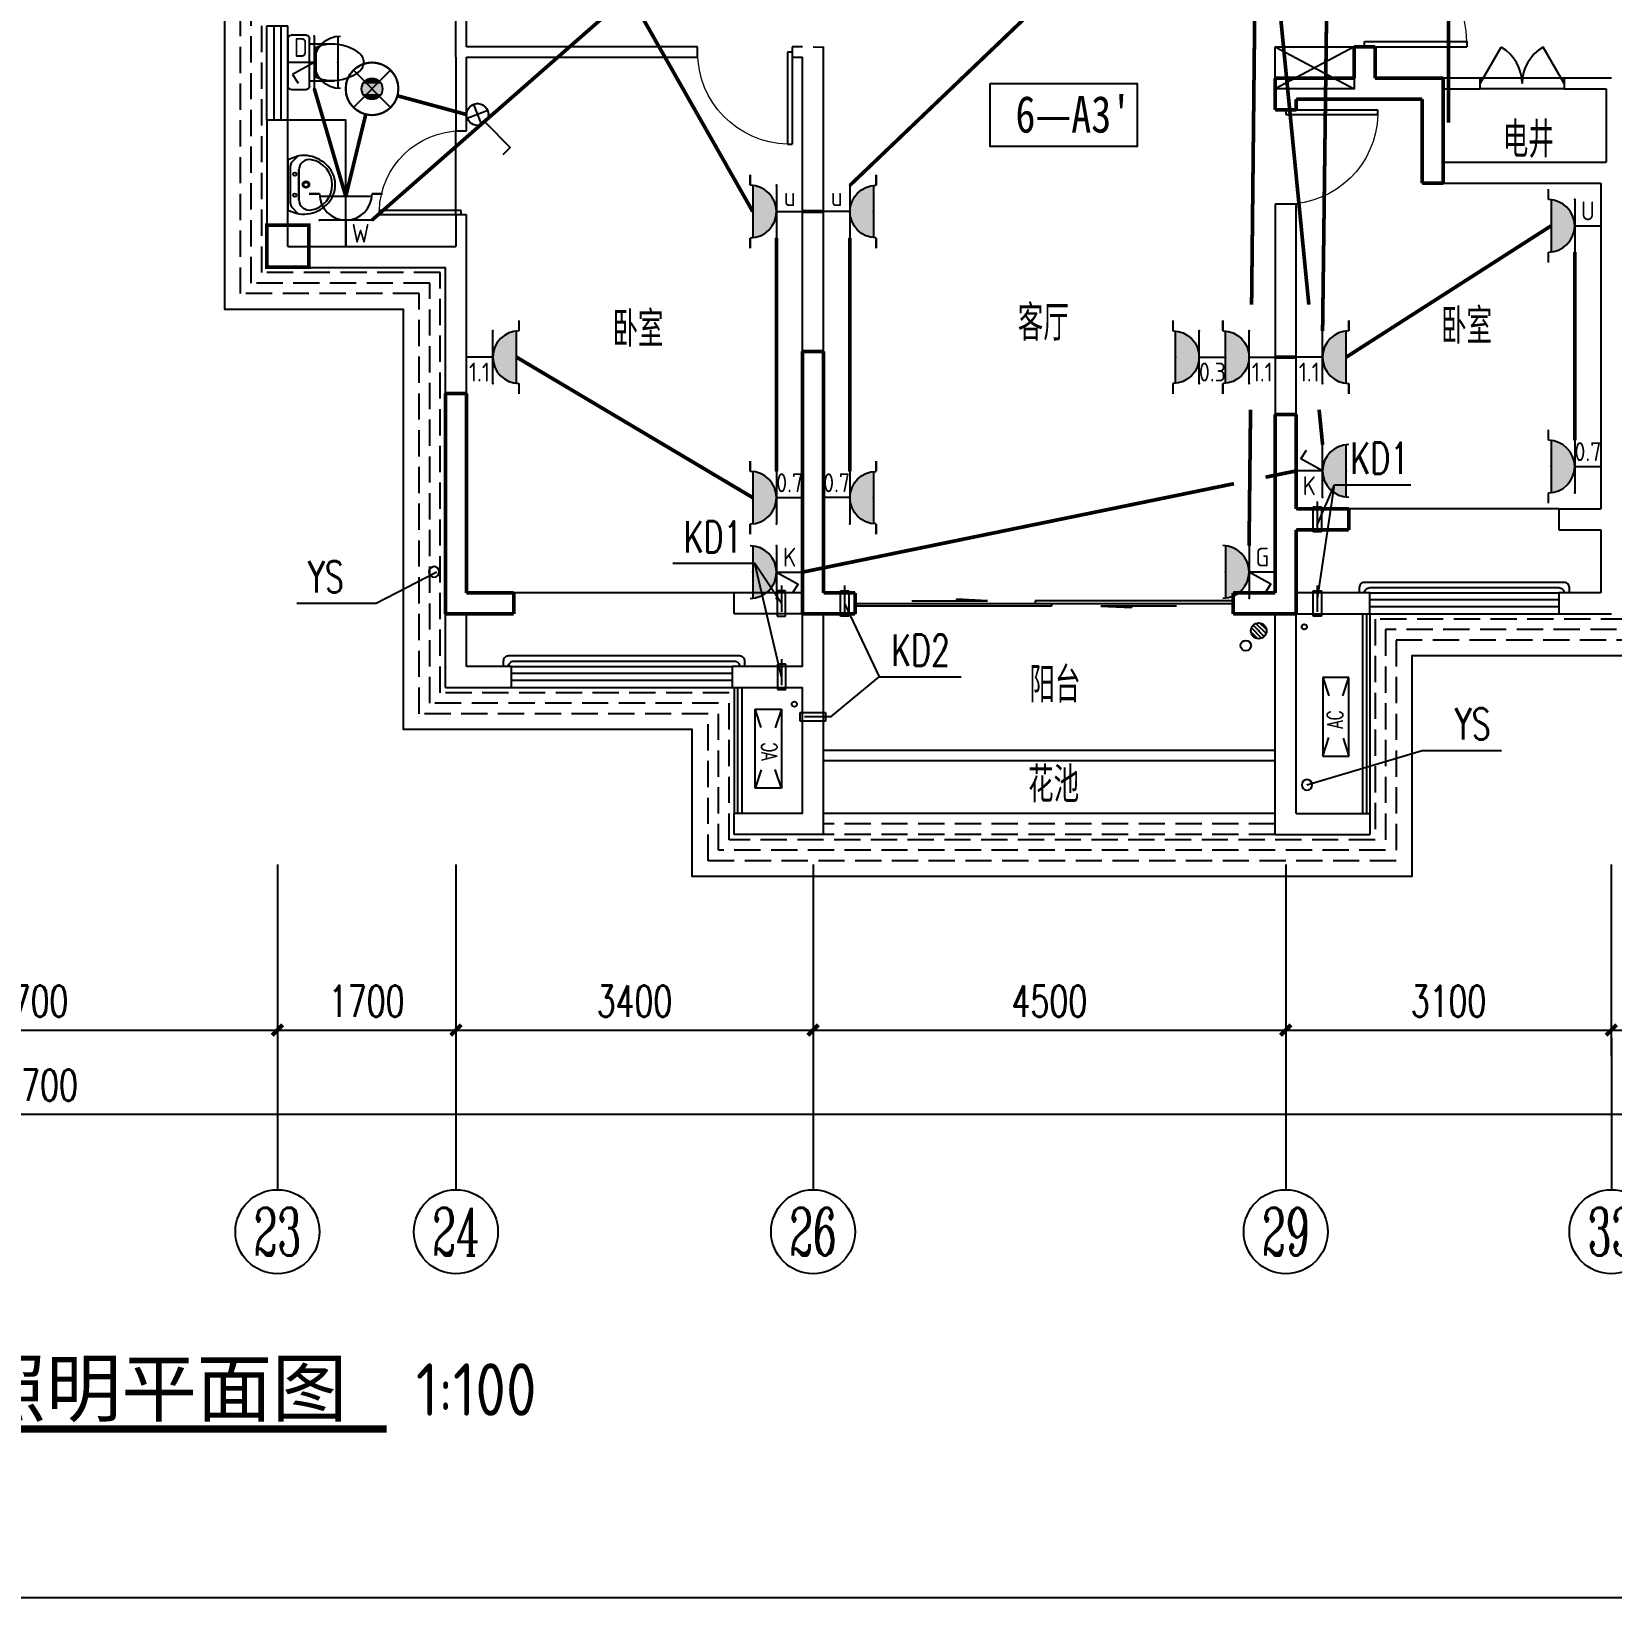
# Model space of a CAD drawing. Extents: x -993182 to -819982, y 169304 to 600104.
# Drawn here: x -954289 to -939248, y 263404 to 278313 of the extents above; entities that cross this region are included whole.
import ezdxf
from ezdxf.enums import TextEntityAlignment as Align

# ---------------------------------------------------------------- set-up
doc = ezdxf.new("R2010")
doc.units = 0
doc.header["$LTSCALE"] = 1000
doc.header["$MEASUREMENT"] = 0
doc.linetypes.add('DASH', pattern=[0.35, 0.25, -0.1])
for name, color, linetype in [('AXIS', 3, 'Continuous'), ('AXIS_TEXT', 7, 'Continuous'), ('DIM_LEAD', 3, 'Continuous'), ('DIM_SYMB', 3, 'Continuous'), ('EQUIP-插座', 3, 'Continuous'), ('EQUIP-照明', 3, 'Continuous'), ('kan', 146, 'Continuous'), ('KTIAO', 124, 'Continuous'), ('PUB_TEXT', 7, 'Continuous'), ('VPIPE-污水', 2, 'Continuous'), ('WALL', 4, 'Continuous'), ('WINDOW', 2, 'Continuous'), ('WIRE-动力', 2, 'Continuous'), ('WIRE-插座', 5, 'Continuous'), ('WIRE-照明', 1, 'Continuous'), ('冷凝水管', 6, 'Continuous'), ('家具', 187, 'Continuous'), ('屋面', 139, 'Continuous'), ('文字2', 7, 'Continuous'), ('栏杆', 169, 'Continuous'), ('空调、空调洞', 66, 'Continuous'), ('表格', 157, 'Continuous'), ('面层', 215, 'Continuous')]:
    doc.layers.add(name, color=color, linetype=linetype)
doc.layers.add('RENDERING', color=125, linetype='Continuous', lineweight=13)
doc.styles.add('-宋体', font='', dxfattribs={"width": 0.8})
doc.styles.add('-黑体', font='simhei.ttf')
doc.styles.add('_ROMANC', font='romanc__.ttf', dxfattribs={"width": 0.700005})
doc.styles.add('_TCH_AXIS', font='COMPLEX', dxfattribs={"bigfont": 'GBCBIG'})
doc.styles.add('_TCH_DIM', font='SIMPLEX', dxfattribs={"bigfont": 'GBCBIG'})
doc.styles.add('_TCH_DIM_T3', font='SIMPLEX', dxfattribs={"width": 0.705882, "bigfont": 'GBCBIG'})
doc.styles.add('_TCH_LABEL', font='COMPLEX', dxfattribs={"bigfont": 'GBCBIG'})
doc.styles.add('_TEL_ATTDEF', font='GBENOR', dxfattribs={"width": 0.8, "height": 3, "bigfont": 'GBCBIG'})
doc.styles.add('_TEL_DIM', font='ICED', dxfattribs={"width": 0.8, "height": 3.5, "bigfont": 'BZHZ'})
doc.styles.add('COMPLEX', font='COMPLEX')
doc.styles.add('DIM_FONT', font='simplex_.ttf', dxfattribs={"width": 0.7, "bigfont": 'GBCBIG'})
doc.styles.get("Standard").update_dxf_attribs({"font": 'gbenor.shx', "bigfont": 'gbcbig.shx'})
doc.styles.get('-宋体').set_extended_font_data('SimSun')
doc.dimstyles.new('_TCH_ARCH&&100', dxfattribs={"dimtxt": 297.5, "dimasz": 100, "dimexe": 250, "dimexo": 300, "dimgap": 126.25, "dimtad": 1, "dimdec": 0, "dimzin": 0, "dimdsep": 46, "dimtxsty": '_TCH_DIM_T3', "dimblk": 'ARCHTICK', "dimcen": 0.09, "dimclrt": 7, "dimazin": 2, "dimtfac": 1, "dimtdec": 0, "dimtix": 1, "dimtmove": 2, "dimatfit": 3, "dimfxl": 0, "dimtolj": 1, "dimtzin": 0, "dimarcsym": 0})

# ---------------------------------------------------------------- blocks, each defined once
blk = doc.blocks.new('90304092557924')
at = {"layer": 'KTIAO'}
for p, q in [((-375, 125), (-198, 66)), ((-375, 125), (-375, -125)), ((375, 125), (-375, 125)), ((375, 125), (198, 66)), ((375, -125), (375, 125)), ((-203, -68), (-375, -125)), ((-375, -125), (375, -125)), ((200, -67), (375, -125))]:
    blk.add_line(p, q, dxfattribs=at)
at = {"layer": 'KTIAO', "style": '_ROMANC', "width": 0.7}
blk.add_text('AC', height=148.6, dxfattribs=at).set_placement((-113, -66))
at = {"layer": 'KTIAO', "style": 'DIM_FONT', "oblique": 0, "width": 0.6, "flags": 9}
for tag in ['XSIZE', 'YSIZE']:
    blk.add_attdef(tag, (-375, -125), '', height=0.5, dxfattribs=at)
blk = doc.blocks.new('A$C6A1B0631')
at = {"layer": '家具'}
for p, q in [((0, 527), (0, 667)), ((30, 697), (470, 697)), ((500, 667), (500, 527)), ((470, 497), (30, 497)), ((80, 497), (80, 267)), ((420, 497), (420, 267)), ((390, 437), (110, 437))]:
    blk.add_line(p, q, dxfattribs=at)
for centre, radius, start, end in [((30, 667), 30, 90, 180), ((470, 667), 30, 0, 90), ((30, 527), 30, 180, 270), ((470, 527), 30, 270, 0), ((477, 284), 398, 157.4505, 216.6381), ((23, 284), 398, 323.3619, 22.5495), ((250, 108), 110, 213.4509, 326.5491)]:
    blk.add_arc(centre, radius, start, end, dxfattribs=at)
blk = doc.blocks.new('M_E6')
for p, q in [((-240, 0), (-270, -79)), ((240, 0), (-240, 0)), ((-237, 0), (239, 0)), ((240, 0), (270, -79)), ((-213, -36), (-271, -91)), ((-179, -23), (181, -23)), ((141, -105), (-141, -105)), ((-141, -105), (141, -105)), ((217, -37), (274, -95))]:
    blk.add_line(p, q)
for centre, radius in [((-99, -65), 16.3), ((2, -172), 31.6), ((2, -172), 23), ((101, -65), 16.3)]:
    blk.add_circle(centre, radius)
for centre, radius, start, end in [((28, -152), 307, 166.1751, 244.7296), ((-141, -205), 100, 90, 190.5602), ((-179, -73), 50, 90, 133.181), ((-28, -152), 307, 297.0639, 13.8249), ((141, -205), 100, 349.4398, 90), ((181, -73), 50, 44.5607, 90), ((0, -179), 243, 190.5602, 349.4398), ((0, -201), 250, 245.8071, 296.4628), ((28, -152), 307, 266.589, 266.5936)]:
    blk.add_arc(centre, radius, start, end)
at = {"width": 0.8, "flags": 9}
for tag in ['XSIZE', 'YSIZE']:
    blk.add_attdef(tag, (0, 0), '', height=0.5, dxfattribs=at)
blk = doc.blocks.new('TRHH')
at = {"color": 6}
for centre in [(-249202, -461390), (-233616, -461390), (-252617, -471151), (-230201, -471151), (-244307, -473179), (-238511, -473179)]:
    blk.add_circle(centre, 50, dxfattribs=at)
blk = doc.blocks.new('q5')
at = {"color": 3, "const_width": 35}
for points in [[(-480942, -559444), (-480942, -559144)], [(-480942, -559144), (-480742, -559144)], [(-480742, -559444), (-480742, -559144)], [(-481692, -559444), (-480942, -559444)], [(-481692, -559744), (-481692, -559444)], [(-480742, -559444), (-480092, -559444)], [(-480092, -560444), (-480092, -559444)], [(-481492, -559644), (-480942, -559644)], [(-481492, -559744), (-481492, -559644)], [(-480942, -559644), (-480292, -559644)], [(-480292, -560444), (-480292, -559644)], [(-481492, -559744), (-481692, -559744)], [(-480092, -560444), (-480292, -560444)], [(-486192, -564544), (-486192, -562044)], [(-486192, -562044), (-485992, -562044)], [(-485992, -564344), (-485992, -562044)], [(-489592, -564544), (-489592, -562444)], [(-489592, -562444), (-489392, -562444)], [(-489392, -564344), (-489392, -562444)], [(-481692, -563544), (-481692, -562644)], [(-481692, -562644), (-481492, -562644)], [(-481492, -563544), (-481492, -562644)], [(-481692, -564344), (-481692, -563544)], [(-481492, -563544), (-480992, -563544)], [(-480992, -563544), (-480992, -563744)], [(-481492, -563744), (-480992, -563744)], [(-481492, -564544), (-481492, -563744)], [(-489392, -564344), (-488942, -564344)], [(-488942, -564344), (-488942, -564544)], [(-485992, -564344), (-485692, -564344)], [(-485692, -564344), (-485692, -564544)], [(-482092, -564344), (-481692, -564344)], [(-482092, -564544), (-482092, -564344)], [(-489592, -564544), (-488942, -564544)], [(-486192, -564544), (-485692, -564544)], [(-482092, -564544), (-481492, -564544)]]:
    blk.add_lwpolyline(points, dxfattribs=at)
blk.add_lwpolyline([(-491292, -560844), (-491292, -561244), (-490892, -561244), (-490892, -560844)], close=True, dxfattribs=at)
blk = doc.blocks.new('A$C06D6341B')
at = {"layer": '空调、空调洞', "linetype": 'DASH'}
for p, q in [((40, 0), (40, 340)), ((80, 290), (0, 290)), ((0, 290), (0, 50)), ((80, 50), (80, 290)), ((0, 50), (80, 50))]:
    blk.add_line(p, q, dxfattribs=at)
blk = doc.blocks.new('$lvtry$00000171')
for p, q in [((-74, 11), (-11, 74)), ((-70, -27), (27, 70)), ((-53, -53), (53, 53)), ((-27, -70), (70, 27)), ((11, -74), (74, -11))]:
    blk.add_line(p, q)
blk.add_circle((0, 0), 75)
blk.add_point((0, 0))
blk = doc.blocks.new('kt')
at = {"layer": 'DIM_LEAD'}
for p, q in [((-405344, -797559), (-405181, -797175)), ((-405342, -798259), (-405181, -797175)), ((-405342, -798259), (-405181, -797175)), ((-405342, -798259), (-405181, -797175)), ((-405342, -798259), (-405181, -797175)), ((-405342, -798259), (-405181, -797175)), ((-405181, -797175), (-404452, -797175)), ((-410699, -797925), (-411480, -797925)), ((-410444, -799004), (-410699, -797925)), ((-410444, -799004), (-410699, -797925)), ((-410444, -799004), (-410699, -797925)), ((-410444, -799004), (-410699, -797925)), ((-410444, -799004), (-410699, -797925)), ((-410446, -798304), (-410699, -797925)), ((-409844, -798304), (-409515, -799004)), ((-409844, -798304), (-409515, -799004)), ((-409844, -798304), (-409515, -799004)), ((-409844, -798304), (-409515, -799004)), ((-409844, -798304), (-409515, -799004)), ((-409976, -799384), (-409515, -799004)), ((-409515, -799004), (-408734, -799004))]:
    blk.add_line(p, q, dxfattribs=at)
at = {"layer": 'VPIPE-污水'}
blk.add_circle((-406024, -798706, -76424), 50, dxfattribs=at)
at = {"layer": '冷凝水管'}
for centre in [(-405467, -798527, -76424), (-410322, -799264, -76424)]:
    blk.add_circle(centre, 25, dxfattribs=at)
at = {"layer": '家具', "rotation": 89.99999999999999}
blk.add_blockref('$lvtry$00000171', (-405901, -798565, -76424), dxfattribs=at)
at = {"layer": '空调、空调洞', "xscale": -1}
for p, rotation in [((-405384, -797334, -76424), 180), ((-409884, -798134, -76424), 180), ((-405384, -798134, -76424), 180), ((-409976, -799344, -76424), 90)]:
    blk.add_blockref('A$C06D6341B', p, dxfattribs=dict(at, rotation=rotation))
at = {"layer": '空调、空调洞', "rotation": 180}
for p in [(-410406, -798134, -76424), (-410404, -798834, -76424)]:
    blk.add_blockref('A$C06D6341B', p, dxfattribs=at)
at = {"layer": 'DIM_LEAD', "color": 7, "style": '_TCH_DIM', "width": 0.705882}
for s, p in [('KD1', (-405027, -797070)), ('KD1', (-411375, -797820)), ('KD2', (-409399, -798899))]:
    blk.add_text(s, height=297.5, dxfattribs=at).set_placement(p)
blk = doc.blocks.new('trh')
at = {"layer": 'DIM_LEAD'}
for p, q in [((-222492, -471153), (-223070, -471451)), ((-223070, -471451), (-223824, -471451)), ((-214207, -473179), (-213110, -472851)), ((-213110, -472851), (-212355, -472851))]:
    blk.add_line(p, q, dxfattribs=at)
at = {"layer": 'DIM_LEAD', "color": 7, "style": '_TCH_DIM', "width": 0.705882}
for p in [(-223719, -471346), (-212800, -472746)]:
    blk.add_text('YS', height=297.5, dxfattribs=at).set_placement(p)
blk = doc.blocks.new('$DorLib2D$00000231')
at = {"color": 0}
for p, q in [((-0.5, 0), (-0.25, 0.433)), ((0.5, 0), (0.25, 0.433))]:
    blk.add_line(p, q, dxfattribs=at)
for centre, start, end in [((-0.5, 0), 0, 60), ((0.5, 0), 120, 180)]:
    blk.add_arc(centre, 0.5, start, end, dxfattribs=at)
blk = doc.blocks.new('$WINLIB2D$00000001')
at = {"color": 0}
for points in [[(-0.5, 0.5), (-0.5, -0.5)], [(-0.5, 0.5), (0.5, 0.5)], [(0.5, -0.5), (0.5, 0.5)], [(0.5, 0.1667), (-0.5, 0.1667)], [(0.5, -0.1667), (-0.5, -0.1667)], [(-0.5, -0.5), (0.5, -0.5)]]:
    blk.add_lwpolyline(points, dxfattribs=at)
blk = doc.blocks.new('$DorLib2D$00000001')
for p, q in [((0.45, 0.975), (0.5, 0.975)), ((0.45, 0), (0.45, 0.975)), ((0.5, 0), (0.5, 0.975)), ((0.5, 0), (0.45, 0))]:
    blk.add_line(p, q)
at = {"lineweight": 13}
blk.add_arc((0.475, 0), 0.975, 91.4693, 180, dxfattribs=at)
blk = doc.blocks.new('$DorLib2D$00000131')
at = {"color": 0, "linetype": 'Continuous'}
for p, q in [((0.15, 0.125), (0.2319, 0.1973)), ((0.2319, 0.1973), (0.2319, 0.125)), ((-0.5, 0.125), (-0.5, 0)), ((0.0192, 0.125), (-0.5, 0.125)), ((0.0192, 0), (0.0192, 0.125)), ((0.35, 0.125), (0.15, 0.125)), ((-0.5, 0), (0.0192, 0)), ((-0.024, 0), (0.5, 0)), ((-0.024, -0.125), (-0.024, 0)), ((0.5, 0), (0.5, -0.125)), ((-0.35, -0.125), (-0.15, -0.125)), ((-0.2319, -0.1973), (-0.2319, -0.125)), ((-0.15, -0.125), (-0.2319, -0.1973)), ((0.5, -0.125), (-0.024, -0.125))]:
    blk.add_line(p, q, dxfattribs=at)
blk = doc.blocks.new('_AXISO')
blk.add_circle((0, 0), 0.5)
at = {"layer": 'AXIS_TEXT', "style": 'COMPLEX', "width": 1.041667}
blk.add_attdef('A', text='', height=0.56, dxfattribs=at).set_placement((-0.25, -0.28), (0.25, -0.28), align=Align.FIT)
blk = doc.blocks.new('_ArchTick')
at = {"color": 0, "linetype": 'ByBlock', "const_width": 0.4}
blk.add_lwpolyline([(-0.5, -0.5), (0.5, 0.5)], dxfattribs=at)
blk = doc.blocks.new('*D956')
at = {"layer": 'AXIS', "color": 0, "lineweight": -2}
for p, q in [((-343309, -473937), (-343309, -476563)), ((-287609, -473937), (-287609, -476563)), ((-343309, -476313), (-287609, -476313))]:
    blk.add_line(p, q, dxfattribs=at)
at = {"layer": 'Defpoints', "color": 0}
for p in [(-343309, -473637), (-287609, -473637), (-287609, -476313)]:
    blk.add_point(p, dxfattribs=at)
at = {"layer": 'AXIS', "color": 0, "lineweight": -2, "xscale": 100, "yscale": 100, "zscale": 100, "rotation": 180}
blk.add_blockref('_ArchTick', (-343309, -476313), dxfattribs=at)
at = {"layer": 'AXIS', "color": 0, "lineweight": -2, "xscale": 100, "yscale": 100, "zscale": 100}
blk.add_blockref('_ArchTick', (-287609, -476313), dxfattribs=at)
at = {"layer": 'AXIS', "color": 7, "insert": (-315459, -476038), "char_height": 297.5, "attachment_point": 5, "style": '_TCH_DIM_T3'}
blk.add_mtext('\\A1;55700', dxfattribs=at)
blk = doc.blocks.new('*D966')
at = {"layer": 'AXIS', "color": 0, "lineweight": -2}
for p, q in [((-317809, -473937), (-317809, -475763)), ((-313109, -473937), (-313109, -475763)), ((-317809, -475513), (-313109, -475513))]:
    blk.add_line(p, q, dxfattribs=at)
at = {"layer": 'Defpoints', "color": 0}
for p in [(-317809, -473637), (-313109, -473637), (-313109, -475513)]:
    blk.add_point(p, dxfattribs=at)
at = {"layer": 'AXIS', "color": 0, "lineweight": -2, "xscale": 100, "yscale": 100, "zscale": 100, "rotation": 180}
blk.add_blockref('_ArchTick', (-317809, -475513), dxfattribs=at)
at = {"layer": 'AXIS', "color": 0, "lineweight": -2, "xscale": 100, "yscale": 100, "zscale": 100}
blk.add_blockref('_ArchTick', (-313109, -475513), dxfattribs=at)
at = {"layer": 'AXIS', "color": 7, "insert": (-315459, -475238), "char_height": 297.5, "attachment_point": 5, "style": '_TCH_DIM_T3'}
blk.add_mtext('\\A1;4700', dxfattribs=at)
blk = doc.blocks.new('*D967')
at = {"layer": 'AXIS', "color": 0, "lineweight": -2}
for p, q in [((-313109, -473937), (-313109, -475763)), ((-311409, -473937), (-311409, -475763)), ((-313109, -475513), (-311409, -475513))]:
    blk.add_line(p, q, dxfattribs=at)
at = {"layer": 'Defpoints', "color": 0}
for p in [(-313109, -473637), (-311409, -473637), (-311409, -475513)]:
    blk.add_point(p, dxfattribs=at)
at = {"layer": 'AXIS', "color": 0, "lineweight": -2, "xscale": 100, "yscale": 100, "zscale": 100, "rotation": 180}
blk.add_blockref('_ArchTick', (-313109, -475513), dxfattribs=at)
at = {"layer": 'AXIS', "color": 0, "lineweight": -2, "xscale": 100, "yscale": 100, "zscale": 100}
blk.add_blockref('_ArchTick', (-311409, -475513), dxfattribs=at)
at = {"layer": 'AXIS', "color": 7, "insert": (-312259, -475238), "char_height": 297.5, "attachment_point": 5, "style": '_TCH_DIM_T3'}
blk.add_mtext('\\A1;1700', dxfattribs=at)
blk = doc.blocks.new('*D968')
at = {"layer": 'AXIS', "color": 0, "lineweight": -2}
for p, q in [((-311409, -473937), (-311409, -475763)), ((-308009, -473937), (-308009, -475763)), ((-311409, -475513), (-308009, -475513))]:
    blk.add_line(p, q, dxfattribs=at)
at = {"layer": 'Defpoints', "color": 0}
for p in [(-311409, -473637), (-308009, -473637), (-308009, -475513)]:
    blk.add_point(p, dxfattribs=at)
at = {"layer": 'AXIS', "color": 0, "lineweight": -2, "xscale": 100, "yscale": 100, "zscale": 100, "rotation": 180}
blk.add_blockref('_ArchTick', (-311409, -475513), dxfattribs=at)
at = {"layer": 'AXIS', "color": 0, "lineweight": -2, "xscale": 100, "yscale": 100, "zscale": 100}
blk.add_blockref('_ArchTick', (-308009, -475513), dxfattribs=at)
at = {"layer": 'AXIS', "color": 7, "insert": (-309709, -475238), "char_height": 297.5, "attachment_point": 5, "style": '_TCH_DIM_T3'}
blk.add_mtext('\\A1;3400', dxfattribs=at)
blk = doc.blocks.new('*D969')
at = {"layer": 'AXIS', "color": 0, "lineweight": -2}
for p, q in [((-308009, -473937), (-308009, -475763)), ((-303509, -473937), (-303509, -475763)), ((-308009, -475513), (-303509, -475513))]:
    blk.add_line(p, q, dxfattribs=at)
at = {"layer": 'Defpoints', "color": 0}
for p in [(-308009, -473637), (-303509, -473637), (-303509, -475513)]:
    blk.add_point(p, dxfattribs=at)
at = {"layer": 'AXIS', "color": 0, "lineweight": -2, "xscale": 100, "yscale": 100, "zscale": 100, "rotation": 180}
blk.add_blockref('_ArchTick', (-308009, -475513), dxfattribs=at)
at = {"layer": 'AXIS', "color": 0, "lineweight": -2, "xscale": 100, "yscale": 100, "zscale": 100}
blk.add_blockref('_ArchTick', (-303509, -475513), dxfattribs=at)
at = {"layer": 'AXIS', "color": 7, "insert": (-305759, -475238), "char_height": 297.5, "attachment_point": 5, "style": '_TCH_DIM_T3'}
blk.add_mtext('\\A1;4500', dxfattribs=at)
blk = doc.blocks.new('*D970')
at = {"layer": 'AXIS', "color": 0, "lineweight": -2}
for p, q in [((-303509, -473937), (-303509, -475763)), ((-300409, -473937), (-300409, -475763)), ((-303509, -475513), (-300409, -475513))]:
    blk.add_line(p, q, dxfattribs=at)
at = {"layer": 'Defpoints', "color": 0}
for p in [(-303509, -473637), (-300409, -473637), (-300409, -475513)]:
    blk.add_point(p, dxfattribs=at)
at = {"layer": 'AXIS', "color": 0, "lineweight": -2, "xscale": 100, "yscale": 100, "zscale": 100, "rotation": 180}
blk.add_blockref('_ArchTick', (-303509, -475513), dxfattribs=at)
at = {"layer": 'AXIS', "color": 0, "lineweight": -2, "xscale": 100, "yscale": 100, "zscale": 100}
blk.add_blockref('_ArchTick', (-300409, -475513), dxfattribs=at)
at = {"layer": 'AXIS', "color": 7, "insert": (-301959, -475238), "char_height": 297.5, "attachment_point": 5, "style": '_TCH_DIM_T3'}
blk.add_mtext('\\A1;3100', dxfattribs=at)
blk = doc.blocks.new('*D971')
at = {"layer": 'AXIS', "color": 0, "lineweight": -2}
for p, q in [((-300409, -473937), (-300409, -475763)), ((-297309, -473937), (-297309, -475763)), ((-300409, -475513), (-297309, -475513))]:
    blk.add_line(p, q, dxfattribs=at)
at = {"layer": 'Defpoints', "color": 0}
for p in [(-300409, -473637), (-297309, -473637), (-297309, -475513)]:
    blk.add_point(p, dxfattribs=at)
at = {"layer": 'AXIS', "color": 0, "lineweight": -2, "xscale": 100, "yscale": 100, "zscale": 100, "rotation": 180}
blk.add_blockref('_ArchTick', (-300409, -475513), dxfattribs=at)
at = {"layer": 'AXIS', "color": 0, "lineweight": -2, "xscale": 100, "yscale": 100, "zscale": 100}
blk.add_blockref('_ArchTick', (-297309, -475513), dxfattribs=at)
at = {"layer": 'AXIS', "color": 7, "insert": (-298859, -475238), "char_height": 297.5, "attachment_point": 5, "style": '_TCH_DIM_T3'}
blk.add_mtext('\\A1;3100', dxfattribs=at)
blk = doc.blocks.new('$equip$00002828')
for p, q in [((0.354, 0.354), (-0.354, -0.354)), ((-0.354, 0.354), (0.354, -0.354))]:
    blk.add_line(p, q)
at = {"const_width": 0.04}
blk.add_lwpolyline([(0.5, 0, -1), (-0.5, 0, -1), (0.5, 0, 1)], format="xyb", dxfattribs=at)
for radius in [0.5, 0.2]:
    blk.add_circle((0, 0), radius)
for p in [(0, 0.5), (-0.5, 0), (0.5, 0), (0, -0.5)]:
    blk.add_point(p)
for points in [[(-0.173, 0.1), (0.173, 0.1), (-0.2, 0), (0.2, 0)], [(-0.173, -0.1), (0.173, -0.1), (-0.2, 0), (0.2, 0)], [(-0.1, 0.173), (0.1, 0.173), (-0.173, 0.1), (0.173, 0.1)], [(0, 0.2), (0, 0.2), (-0.1, 0.173), (0.1, 0.173)], [(-0.1, -0.173), (0.1, -0.173), (-0.173, -0.1), (0.173, -0.1)], [(0, -0.2), (0, -0.2), (-0.1, -0.173), (0.1, -0.173)]]:
    blk.add_solid(points)
at = {"color": 7, "style": '_TEL_DIM', "flags": 1}
for tag in ['A', 'REMARK']:
    blk.add_attdef(tag, text='', height=0.00002, dxfattribs=at).set_placement((0, 0), align=Align.MIDDLE_CENTER)
blk = doc.blocks.new('$equip$00003183')
for p, q in [((0.147, 0.356), (0.625, 0.833)), ((0.625, 0.833), (0.766, 0.692)), ((-0.076, 0.402), (0.076, 0.014)), ((-0.194, 0.132), (0.194, 0.285))]:
    blk.add_line(p, q)
blk.add_circle((0, 0.208), 0.208)
for p in [(0, 0.417), (-0.208, 0.208), (0, 0), (0.208, 0.208)]:
    blk.add_point(p)
at = {"flags": 9}
blk.add_attdef('A', (0, 0), '', height=0.00002, dxfattribs=at)
blk = doc.blocks.new('$equip$00003134')
h = blk.add_hatch(color=256)
h.dxf.hatch_style = 1
h.paths.add_polyline_path([(-0.498, 0.95, 0.904534), (0.497, 0.95)])
for p, q in [((0.497, 0.95), (-0.498, 0.95)), ((0.5, 0.5), (-0.5, 0.5)), ((0, 0.5), (0, 0))]:
    blk.add_line(p, q)
at = {"const_width": 0.04}
for points in [[(-0.5, 1), (-0.7, 1)], [(0.5, 1), (0.7, 1)]]:
    blk.add_lwpolyline(points, dxfattribs=at)
blk.add_arc((0, 1), 0.5, 180, 0)
for p in [(0, 0.95), (-0.5, 0.5), (0.5, 0.5), (0, 0)]:
    blk.add_point(p)
at = {"color": 7, "style": '_TCH_LABEL'}
blk.add_attdef('$TEXT$', text='', height=0.36, dxfattribs=at).set_placement((0.284, 0.247), align=Align.MIDDLE_CENTER)
at = {"color": 7, "style": '_TCH_LABEL', "flags": 1}
blk.add_attdef('A', text='', height=0.000025, dxfattribs=at).set_placement((0, 0), align=Align.MIDDLE_CENTER)
blk = doc.blocks.new('$equip$00003156')
h = blk.add_hatch(color=256)
h.dxf.hatch_style = 1
h.paths.add_polyline_path([(-0.498, 0.95, 0.904534), (0.497, 0.95)])
for p, q in [((0.497, 0.95), (-0.498, 0.95)), ((0.5, 0.5), (-0.5, 0.5)), ((0, 0.5), (-0.23, 0.084)), ((0, 0.5), (0, 0)), ((-0.23, 0.084), (-0.397, 0.193))]:
    blk.add_line(p, q)
blk.add_arc((0, 1), 0.5, 180, 0)
for p in [(0, 0.95), (-0.5, 0.5), (0.5, 0.5), (0, 0)]:
    blk.add_point(p)
at = {"color": 7, "style": '_TCH_LABEL'}
blk.add_attdef('$TEXT$', text='', height=0.36, dxfattribs=at).set_placement((0.284, 0.247), align=Align.MIDDLE_CENTER)
at = {"color": 7, "style": '_TCH_LABEL', "flags": 1}
blk.add_attdef('A', text='', height=0.000025, dxfattribs=at).set_placement((0, 0), align=Align.MIDDLE_CENTER)
blk = doc.blocks.new('$equip$00003162')
for p, q in [((0.497, 0.95), (-0.498, 0.95)), ((0.5, 0.5), (-0.5, 0.5)), ((0, 0.5), (0, 0))]:
    blk.add_line(p, q)
at = {"const_width": 0.04}
for points in [[(-0.5, 1), (-0.7, 1)], [(0.5, 1), (0.7, 1)]]:
    blk.add_lwpolyline(points, dxfattribs=at)
blk.add_arc((0, 1), 0.5, 180, 0)
for p in [(0, 0.95), (-0.5, 0.5), (0.5, 0.5), (0, 0)]:
    blk.add_point(p)
at = {"color": 7, "style": '_TCH_LABEL'}
blk.add_attdef('$TEXT$', text='', height=0.36, dxfattribs=at).set_placement((0.284, 0.247), align=Align.MIDDLE_CENTER)
at = {"color": 7, "style": '_TCH_LABEL', "flags": 1}
blk.add_attdef('A', text='', height=0.000025, dxfattribs=at).set_placement((0, 0), align=Align.MIDDLE_CENTER)
blk = doc.blocks.new('$equip$00003155')
for p, q in [((0.497, 0.95), (-0.498, 0.95)), ((0.5, 0.5), (-0.5, 0.5)), ((0, 0.5), (-0.23, 0.084)), ((0, 0.5), (0, 0)), ((-0.23, 0.084), (-0.397, 0.193))]:
    blk.add_line(p, q)
blk.add_arc((0, 1), 0.5, 180, 0)
for p in [(0, 0.95), (-0.5, 0.5), (0.5, 0.5), (0, 0)]:
    blk.add_point(p)
at = {"color": 7, "style": '_TCH_LABEL'}
blk.add_attdef('$TEXT$', text='', height=0.36, dxfattribs=at).set_placement((0.284, 0.247), align=Align.MIDDLE_CENTER)
at = {"color": 7, "style": '_TCH_LABEL', "flags": 1}
blk.add_attdef('A', text='', height=0.000025, dxfattribs=at).set_placement((0, 0), align=Align.MIDDLE_CENTER)
blk = doc.blocks.new('5#、7#楼参照')
at = {"layer": 'AXIS'}
for p, q in [((-313108.8, -475591.3), (-313108.8, -477033.5)), ((-311408.8, -475591.3), (-311408.8, -477033.5)), ((-308008.8, -475591.3), (-308008.8, -477033.5)), ((-303508.8, -475591.3), (-303508.8, -477033.5)), ((-300408.8, -475591.3), (-300408.8, -477033.5))]:
    blk.add_line(p, q, dxfattribs=at)
at = {"layer": 'kan'}
for p, q in [((-302708.8, -471550.9), (-302708.8, -473450.9)), ((-308758.8, -472250.9), (-308758.8, -473450.9))]:
    blk.add_line(p, q, dxfattribs=at)
at = {"layer": 'kan', "color": 124, "elevation": 0}
for points in [[(-303608.8, -472850.9), (-307908.8, -472850.9), (-307908.8, -472850.9)], [(-303608.8, -472950.9), (-307908.8, -472950.9)]]:
    blk.add_lwpolyline(points, dxfattribs=at)
at = {"layer": 'kan'}
blk.add_lwpolyline([(-303608.8, -473450.9), (-307908.8, -473450.9)], dxfattribs=at)
at = {"layer": 'kan', "linetype": 'DASH'}
for points in [[(-303608.8, -473550.9), (-307908.8, -473550.9)], [(-303608.8, -473650.9), (-307908.8, -473650.9)]]:
    blk.add_lwpolyline(points, dxfattribs=at)
at = {"layer": 'WALL'}
for p, q in [((-311408.8, -466250.9), (-311408.8, -465050.9)), ((-311308.8, -466150.9), (-311308.8, -465050.9)), ((-311408.8, -466250.9), (-311408.8, -466950.9)), ((-309108.8, -466150.9), (-311308.8, -466150.9)), ((-311308.8, -466250.9), (-309108.8, -466250.9)), ((-311308.8, -466950.9), (-311308.8, -466250.9)), ((-309108.8, -466250.9), (-309108.8, -466150.9)), ((-308108.8, -466150.9), (-308208.8, -466150.9)), ((-308208.8, -466150.9), (-308208.8, -466250.9)), ((-308208.8, -466250.9), (-308108.8, -466250.9)), ((-308108.8, -471350.9), (-308108.8, -466250.9)), ((-308008.9, -466154.4), (-307908.8, -466150.9)), ((-308005.4, -466154.5), (-308008.9, -466154.4)), ((-307908.8, -466250.9), (-307908.8, -466150.9)), ((-307908.8, -471350.9), (-307908.8, -466250.9)), ((-302658.8, -466150.9), (-302858.8, -466150.9)), ((-302858.8, -466150.9), (-302858.8, -466450.9)), ((-302658.8, -466450.9), (-302658.8, -466150.9)), ((-303608.8, -466450.9), (-303608.8, -466750.9)), ((-303608.8, -466450.9), (-302858.8, -466450.9)), ((-302658.8, -466450.9), (-302108.8, -466450.9)), ((-301658.8, -466450.9), (-302108.8, -466450.9)), ((-302008.8, -466550.9), (-302008.8, -467250.9)), ((-302008.8, -466550.9), (-301658.8, -466550.9)), ((-301658.8, -466550.9), (-301658.8, -466450.9)), ((-300408.8, -466450.9), (-300858.8, -466450.9)), ((-300858.8, -466450.9), (-300858.8, -466550.9)), ((-300858.8, -466550.9), (-300458.8, -466550.9)), ((-300458.8, -466550.9), (-300458.8, -467250.9)), ((-303408.8, -466750.9), (-303408.8, -466650.9)), ((-303408.8, -466650.9), (-302758.8, -466650.9)), ((-302758.8, -466650.9), (-302208.8, -466650.9)), ((-302208.8, -466650.9), (-302208.8, -467450.9)), ((-313008.8, -466850.9), (-313208.8, -466850.9)), ((-313208.8, -466850.9), (-313208.8, -468250.9)), ((-313008.8, -468050.9), (-313008.8, -466850.9)), ((-303608.8, -466750.9), (-303408.8, -466750.9)), ((-311408.8, -466950.9), (-311308.8, -466950.9)), ((-302008.8, -467250.9), (-300458.8, -467250.9)), ((-302208.8, -467450.9), (-300508.8, -467450.9)), ((-300508.8, -467450.9), (-300508.8, -470550.9)), ((-311308.8, -467750.9), (-311408.8, -467750.9)), ((-311408.8, -467750.9), (-311408.8, -468050.9)), ((-311308.8, -468150.9), (-311308.8, -467750.9)), ((-303408.8, -467650.9), (-303608.8, -467650.9)), ((-303608.8, -467650.9), (-303608.8, -470650.9)), ((-303408.8, -470550.9), (-303408.8, -467650.9)), ((-313008.8, -468050.9), (-311408.8, -468050.9)), ((-311308.8, -471350.9), (-311308.8, -468150.9)), ((-313208.8, -468250.9), (-311508.8, -468250.9)), ((-311508.8, -471450.9), (-311508.8, -468250.9)), ((-303408.8, -470550.9), (-302908.8, -470550.9)), ((-302908.8, -470550.9), (-302908.8, -470750.9)), ((-300908.8, -470550.9), (-300508.8, -470550.9)), ((-300908.8, -470550.9), (-300908.8, -470750.9)), ((-303608.8, -471350.9), (-303608.8, -470650.9)), ((-303408.8, -470750.9), (-302908.8, -470750.9)), ((-303408.8, -471350.9), (-303408.8, -470750.9)), ((-300908.8, -470750.9), (-300508.8, -470750.9)), ((-300508.8, -470750.9), (-300508.8, -471350.9)), ((-311308.8, -471350.9), (-310864, -471350.9)), ((-310864, -471350.9), (-310864, -471550.9)), ((-308108.8, -471350.9), (-308758.8, -471350.9)), ((-308758.8, -471550.9), (-308758.8, -471350.9)), ((-307608.8, -471350.9), (-307908.8, -471350.9)), ((-307608.8, -471550.9), (-307608.8, -471350.9)), ((-303608.8, -471350.9), (-304008.8, -471350.9)), ((-304008.8, -471350.9), (-304008.8, -471550.9)), ((-302708.8, -471350.9), (-303408.8, -471350.9)), ((-302708.8, -471550.9), (-302708.8, -471350.9)), ((-300508.8, -471350.9), (-300908.8, -471350.9)), ((-300908.8, -471350.9), (-300908.8, -471550.9)), ((-311508.8, -472250.9), (-311508.8, -471450.9)), ((-311308.8, -472050.9), (-311308.8, -471550.9)), ((-311308.8, -471550.9), (-310864, -471550.9)), ((-308108.8, -471550.9), (-308758.8, -471550.9)), ((-308108.8, -472050.9), (-308108.8, -471550.9)), ((-307908.8, -471550.9), (-307608.8, -471550.9)), ((-307908.8, -472150.9), (-307908.8, -471550.9)), ((-304008.8, -471550.9), (-303608.8, -471550.9)), ((-303608.8, -473650.9), (-303608.8, -471550.9)), ((-303408.8, -471550.9), (-302708.8, -471550.9)), ((-303408.8, -473450.9), (-303408.8, -471550.9)), ((-300908.8, -471550.9), (-300408.8, -471550.9)), ((-310878.8, -472050.9), (-311308.8, -472050.9)), ((-310878.8, -472250.9), (-310878.8, -472050.9)), ((-308108.8, -472050.9), (-308778.8, -472050.9)), ((-308778.8, -472050.9), (-308778.8, -472250.9)), ((-311508.8, -472250.9), (-310878.8, -472250.9)), ((-308778.8, -472250.9), (-308108.8, -472250.9)), ((-308108.8, -473450.9), (-308108.8, -472250.9)), ((-307908.8, -473650.9), (-307908.8, -472150.9)), ((-308108.8, -473450.9), (-308758.8, -473450.9)), ((-308758.8, -473650.9), (-308758.8, -473450.9)), ((-303408.8, -473450.9), (-302708.8, -473450.9)), ((-302708.8, -473450.9), (-302708.8, -473650.9)), ((-307908.8, -473650.9), (-308758.8, -473650.9)), ((-303608.8, -473650.9), (-302708.8, -473650.9))]:
    blk.add_line(p, q, dxfattribs=at)
at = {"layer": 'WINDOW'}
for p, q in [((-300858.8, -466450.9, 0), (-301658.8, -466450.9, 0)), ((-300858.8, -466550.9, 0), (-301658.8, -466550.9, 0)), ((-311408.8, -467750.9, 0), (-311408.8, -466950.9, 0)), ((-300908.8, -470550.9), (-302908.8, -470550.9)), ((-308758.8, -471350.9), (-310864, -471350.9))]:
    blk.add_line(p, q, dxfattribs=at)
at = {"layer": '家具'}
blk.add_lwpolyline([(-303608.8, -466150.9), (-302858.8, -466150.9), (-302858.8, -466550.9), (-303608.8, -466550.9)], close=True, dxfattribs=at)
for points in [[(-302858.8, -466150.9), (-303608.8, -466550.9)], [(-303608.8, -466150.9), (-302858.8, -466550.9)], [(-313008.8, -468050.9), (-312458.8, -468050.9), (-312458.8, -467150.9), (-312458.8, -466850.9), (-313008.8, -466850.9)]]:
    blk.add_lwpolyline(points, dxfattribs=at)
at = {"layer": '屋面', "color": 190}
blk.add_lwpolyline([(-302258.8, -460650.9), (-298558.8, -460650.9), (-298558.8, -458750.9), (-292308.8, -458750.9), (-292308.8, -460350.9), (-287208.8, -460350.9), (-287208.8, -468650.9), (-288908.8, -468650.9), (-288908.8, -472650.9), (-291658.8, -472650.9), (-291658.8, -474050.9), (-298508.8, -474050.9), (-298508.8, -471950.9), (-302308.8, -471950.9), (-302308.8, -474050.9), (-309158.8, -474050.9), (-309158.8, -472650.9), (-311908.8, -472650.9), (-311908.8, -468650.9), (-313608.8, -468650.9), (-313608.8, -460350.9), (-308508.8, -460350.9), (-308508.8, -458750.9), (-302258.8, -458750.9)], close=True, dxfattribs=at)
at = {"layer": '屋面', "color": 190, "linetype": 'DASH'}
for points in [[(-302408.8, -460800.9), (-298408.8, -460800.9), (-298408.8, -458900.9), (-292458.8, -458900.9), (-292458.8, -460500.9), (-287358.8, -460500.9), (-287358.8, -468500.9), (-289058.8, -468500.9), (-289058.8, -472500.9), (-291808.8, -472500.9), (-291808.8, -473900.9), (-298358.8, -473900.9), (-298358.8, -471800.9), (-302458.8, -471800.9), (-302458.8, -473900.9), (-309008.8, -473900.9), (-309008.8, -472500.9), (-311758.8, -472500.9), (-311758.8, -468500.9), (-313458.8, -468500.9), (-313458.8, -460500.9), (-308358.8, -460500.9), (-308358.8, -458900.9), (-302408.8, -458900.9)], [(-302508.8, -460900.9), (-298308.8, -460900.9), (-298308.8, -459000.9), (-292558.8, -459000.9), (-292558.8, -460600.9), (-287458.8, -460600.9), (-287458.8, -468400.9), (-289158.8, -468400.9), (-289158.8, -472400.9), (-291908.8, -472400.9), (-291908.8, -473800.9), (-298258.8, -473800.9), (-298258.8, -471700.9), (-302558.8, -471700.9), (-302558.8, -473800.9), (-308908.8, -473800.9), (-308908.8, -472400.9), (-311658.8, -472400.9), (-311658.8, -468400.9), (-313358.8, -468400.9), (-313358.8, -460600.9), (-308258.8, -460600.9), (-308258.8, -459000.9), (-302508.8, -459000.9)], [(-302608.8, -461000.9), (-298208.8, -461000.9), (-298208.8, -459100.9), (-292658.8, -459100.9), (-292658.8, -460700.9), (-287558.8, -460700.9), (-287558.8, -468300.9), (-289258.8, -468300.9), (-289258.8, -472300.9), (-292008.8, -472300.9), (-292008.8, -473700.9), (-298158.8, -473700.9), (-298158.8, -471600.9), (-302658.8, -471600.9), (-302658.8, -473700.9), (-308808.8, -473700.9), (-308808.8, -472300.9), (-311558.8, -472300.9), (-311558.8, -468300.9), (-313258.8, -468300.9), (-313258.8, -460700.9), (-308158.8, -460700.9), (-308158.8, -459100.9), (-302608.8, -459100.9)]]:
    blk.add_lwpolyline(points, close=True, dxfattribs=at)
at = {"layer": '栏杆'}
for p, q in [((-302778.8, -471550.9), (-302778.8, -473450.9)), ((-302738.8, -471550.9), (-302738.8, -473450.9)), ((-308728.8, -472250.9), (-308728.8, -473450.9)), ((-308688.8, -472250.9), (-308688.8, -473450.9))]:
    blk.add_line(p, q, dxfattribs=at)
for points in [[(-300808.8, -471350.9), (-300808.8, -471300.9, 0.4142136), (-300858.8, -471250.9), (-302758.8, -471250.9, 0.4142136), (-302808.8, -471300.9), (-302808.8, -471350.9)], [(-302758.8, -471350.9), (-302758.8, -471350.9, -0.4142136), (-302708.8, -471300.9), (-300908.8, -471300.9, -0.4142136), (-300858.8, -471350.9), (-300858.8, -471350.9)], [(-308658.8, -472050.9), (-308658.8, -472000.9, 0.4142136), (-308708.8, -471950.9), (-310908.8, -471950.9, 0.4142136), (-310958.8, -472000.9), (-310958.8, -472050.9)], [(-310908.8, -472050.9), (-310908.8, -472050.9, -0.4142136), (-310858.8, -472000.9), (-308758.8, -472000.9, -0.4142136), (-308708.8, -472050.9), (-308708.8, -472050.9)]]:
    blk.add_lwpolyline(points, format="xyb", dxfattribs=at)
at = {"layer": '表格'}
blk.add_lwpolyline([(-351842.7, -480915.5), (-278242.7, -480915.5)], dxfattribs=at)
at = {"color": 6, "xscale": -1}
blk.add_blockref('TRHH', (-541817.6, 0), dxfattribs=at)
at = {"layer": 'AXIS'}
ref = blk.add_blockref('_AXISO', (-313108.8, -477433.5), dxfattribs=dict(at, xscale=800, yscale=800, zscale=800))
ref.add_attrib('A', '23', dxfattribs={"layer": 'AXIS_TEXT', "height": 452.55, "style": '_TCH_AXIS', "width": 0.617647}).set_placement((-313335.1, -477659.8), (-312882.5, -477659.8), align=Align.FIT)
ref = blk.add_blockref('_AXISO', (-311408.8, -477433.5), dxfattribs=dict(at, xscale=800, yscale=800, zscale=800))
ref.add_attrib('A', '24', dxfattribs={"layer": 'AXIS_TEXT', "height": 452.55, "style": '_TCH_AXIS', "width": 0.583333}).set_placement((-311635.1, -477659.8), (-311182.5, -477659.8), align=Align.FIT)
ref = blk.add_blockref('_AXISO', (-308008.8, -477433.5), dxfattribs=dict(at, xscale=800, yscale=800, zscale=800))
ref.add_attrib('A', '26', dxfattribs={"layer": 'AXIS_TEXT', "height": 452.55, "style": '_TCH_AXIS', "width": 0.617647}).set_placement((-308235.1, -477659.8), (-307782.5, -477659.8), align=Align.FIT)
ref = blk.add_blockref('_AXISO', (-303508.8, -477433.5), dxfattribs=dict(at, xscale=800, yscale=800, zscale=800))
ref.add_attrib('A', '29', dxfattribs={"layer": 'AXIS_TEXT', "height": 452.55, "style": '_TCH_AXIS', "width": 0.617647}).set_placement((-303735.1, -477659.8), (-303282.5, -477659.8), align=Align.FIT)
ref = blk.add_blockref('_AXISO', (-300408.8, -477433.5), dxfattribs=dict(at, xscale=800, yscale=800, zscale=800))
ref.add_attrib('A', '33', dxfattribs={"layer": 'AXIS_TEXT', "height": 452.55, "style": '_TCH_AXIS', "width": 0.636364}).set_placement((-300635.1, -477659.8), (-300182.5, -477659.8), align=Align.FIT)
at = {"layer": 'RENDERING', "rotation": 90.00000000000001}
blk.add_blockref('90304092557924', (-303031.6, -472530.4), dxfattribs=at)
at = {"layer": 'RENDERING', "xscale": -1, "rotation": 270}
blk.add_blockref('90304092557924', (-308434.9, -472833.9), dxfattribs=at)
at = {"layer": 'WINDOW'}
for name, p, xscale, yscale, zscale, rotation in [('$DorLib2D$00000001', (-302758.8, -465650.9), 1000, 1000, 1000, 270), ('$WINLIB2D$00000001', (-313108.8, -466400.9), -900, 200, -900, 270), ('$DorLib2D$00000231', (-301258.8, -466500.9), -800, -800, -800, 180.0000000000118), ('$DorLib2D$00000001', (-303508.8, -467200.9), 900, -900, 900, 90), ('$DorLib2D$00000001', (-311358.8, -467350.9), -800, 800, -800, 90), ('$WINLIB2D$00000001', (-301808.8, -471450.9), -1800, 200, -1800, 180), ('$WINLIB2D$00000001', (-309828.8, -472150.9), 2100, -200, 2100, 359.9999999999843)]:
    blk.add_blockref(name, p, dxfattribs=dict(at, xscale=xscale, yscale=yscale, zscale=zscale, rotation=rotation))
for name, p, xscale, yscale, zscale in [('$DorLib2D$00000001', (-308658.8, -466200.9), 900, -900, 900), ('$DorLib2D$00000131', (-305808.8, -471450.9), 3600, -200, 3600)]:
    blk.add_blockref(name, p, dxfattribs=dict(at, xscale=xscale, yscale=yscale, zscale=zscale))
at = {"layer": '家具', "xscale": -1.03000020980835, "yscale": 1.03000020980835, "zscale": 1.03000020980835, "rotation": 90}
blk.add_blockref('A$C6A1B0631', (-312290.7, -466041.4), dxfattribs=at)
at = {"layer": '家具', "rotation": 90.00000000000001}
blk.add_blockref('M_E6', (-313008.8, -467465), dxfattribs=at)
at = {"layer": '面层'}
for name, p in [('kt', (102134.9, 326853.2)), ('trh', (-89100, 0)), ('q5', (178083.2, 92993.2))]:
    blk.add_blockref(name, p, dxfattribs=at)
at = {"layer": 'AXIS'}
for p1, p2, distance, picture, middle in [((-343308.8, -473636.5), (-287608.8, -473636.5), -2677, '*D956', (-315458.8, -476038.5)), ((-317808.8, -473636.5), (-313108.8, -473636.5), -1877, '*D966', (-315458.8, -475238.5)), ((-313108.8, -473636.5), (-311408.8, -473636.5), -1877, '*D967', (-312258.8, -475238.5)), ((-311408.8, -473636.5), (-308008.8, -473636.5), -1877, '*D968', (-309708.8, -475238.5)), ((-308008.8, -473636.5), (-303508.8, -473636.5), -1877, '*D969', (-305758.8, -475238.5)), ((-303508.8, -473636.5), (-300408.8, -473636.5), -1877, '*D970', (-301958.8, -475238.5)), ((-300408.8, -473636.5), (-297308.8, -473636.5), -1877, '*D971', (-298858.8, -475238.5))]:
    dim = blk.add_aligned_dim(p1=p1, p2=p2, distance=distance, dimstyle='_TCH_ARCH&&100', dxfattribs=at)
    dim.commit()
    dim.dimension.update_dxf_attribs({"geometry": picture, "text_midpoint": middle})

msp = doc.modelspace()

# ---------------------------------------------------------------- linework, layer by layer
at = {"layer": 'DIM_SYMB', "const_width": 70}
msp.add_lwpolyline([(-957737, 265006), (-950910, 265006)], dxfattribs=at)
at = {"layer": 'WIRE-动力', "linetype": 'Continuous', "const_width": 35}
msp.add_lwpolyline([(-940800, 277447), (-940800, 279273)], dxfattribs=at)
at = {"layer": 'WIRE-插座', "linetype": 'Continuous', "const_width": 35}
for points in [[(-942714, 280466), (-946498, 276849)], [(-942674, 275713), (-942624, 280376)], [(-942534, 279838), (-942129, 275713)], [(-941998, 275463), (-941948, 279448)], [(-948998, 279368), (-947423, 276599)], [(-951048, 276518), (-948714, 278565)], [(-951298, 276743), (-951598, 277770)], [(-946948, 276599), (-946748, 276599)], [(-941773, 275213), (-939823, 276463)], [(-947198, 274125), (-947198, 276349)], [(-946498, 274125), (-946498, 276349)], [(-939598, 274421), (-939598, 276213)], [(-949673, 275213), (-947423, 273875)], [(-942448, 275213), (-942248, 275213)], [(-942698, 273417), (-942684, 274713)], [(-942031, 274713), (-941998, 274380)], [(-942541, 274070), (-942248, 274130)], [(-946948, 273166), (-942842, 274008)]]:
    msp.add_lwpolyline(points, dxfattribs=at)
at = {"layer": 'WIRE-照明', "linetype": 'Continuous', "const_width": 35}
for points in [[(-950807, 277702), (-950148, 277523)], [(-951298, 276743), (-951108, 277525)]]:
    msp.add_lwpolyline(points, dxfattribs=at)
at = {"layer": '文字2', "color": 5}
msp.add_lwpolyline([(-945162, 277820), (-943762, 277820), (-943762, 277220), (-945162, 277220)], close=True, dxfattribs=at)

# ---------------------------------------------------------------- block references
at = {"layer": 'EQUIP-插座'}
ref = msp.add_blockref('$equip$00003155', (-951848, 278020), dxfattribs=dict(at, xscale=-500, yscale=500, zscale=500, rotation=270.0000000000167))
ref.add_attrib('$TEXT$', 'D', dxfattribs={"layer": '0', "color": 7, "height": 180, "style": '_TEL_ATTDEF'}).set_placement((-951725, 278162), align=Align.MIDDLE_CENTER)
ref = msp.add_blockref('$equip$00003134', (-946948, 276599), dxfattribs=dict(at, xscale=500, yscale=500, zscale=500, rotation=90))
ref.add_attrib('$TEXT$', 'u', dxfattribs={"layer": '0', "color": 7, "height": 180, "style": '_TEL_ATTDEF'}).set_placement((-947072, 276741), align=Align.MIDDLE_CENTER)
ref = msp.add_blockref('$equip$00003134', (-946748, 276599), dxfattribs=dict(at, xscale=-500.0000000000003, yscale=500.0000000000001, zscale=500, rotation=269.9999995394175))
ref.add_attrib('$TEXT$', 'u', dxfattribs={"layer": '0', "color": 7, "height": 180, "rotation": 360, "style": '_TEL_ATTDEF'}).set_placement((-946625, 276741), align=Align.MIDDLE_CENTER)
ref = msp.add_blockref('$equip$00003162', (-951298, 276268), dxfattribs=dict(at, xscale=500, yscale=500, zscale=500))
ref.add_attrib('$TEXT$', 'W', dxfattribs={"layer": '0', "color": 7, "height": 180, "style": '_TEL_ATTDEF'}).set_placement((-951157, 276392), align=Align.MIDDLE_CENTER)
ref = msp.add_blockref('$equip$00003134', (-939348, 276463), dxfattribs=dict(at, xscale=500.0000000000005, yscale=500.0000000000005, zscale=500.0000000000005, rotation=90.0000004605825))
ref.add_attrib('$TEXT$', 'U', dxfattribs={"layer": '0', "color": 7, "height": 180, "rotation": 0, "style": '_TEL_ATTDEF'}).set_placement((-939472, 276605), align=Align.MIDDLE_CENTER)
ref = msp.add_blockref('$equip$00003134', (-950148, 275213), dxfattribs=dict(at, xscale=500, yscale=500, zscale=500, rotation=270))
ref.add_attrib('$TEXT$', '1.1', dxfattribs={"layer": '0', "color": 7, "height": 180, "style": '_TEL_ATTDEF'}).set_placement((-950025, 275071), align=Align.MIDDLE_CENTER)
ref = msp.add_blockref('$equip$00003134', (-942923, 275213), dxfattribs=dict(at, xscale=-500, yscale=500, zscale=500, rotation=89.99999911417834))
ref.add_attrib('$TEXT$', '0.3', dxfattribs={"layer": '0', "color": 7, "height": 180, "rotation": 360, "style": '_TEL_ATTDEF'}).set_placement((-943047, 275071), align=Align.MIDDLE_CENTER)
ref = msp.add_blockref('$equip$00003134', (-942448, 275213), dxfattribs=dict(at, xscale=-500, yscale=500, zscale=500, rotation=89.99999911417834))
ref.add_attrib('$TEXT$', '1.1', dxfattribs={"layer": '0', "color": 7, "height": 180, "rotation": 360, "style": '_TEL_ATTDEF'}).set_placement((-942572, 275071), align=Align.MIDDLE_CENTER)
ref = msp.add_blockref('$equip$00003134', (-942248, 275213), dxfattribs=dict(at, xscale=500, yscale=500, zscale=500, rotation=270))
ref.add_attrib('$TEXT$', '1.1', dxfattribs={"layer": '0', "color": 7, "height": 180, "style": '_TEL_ATTDEF'}).set_placement((-942125, 275071), align=Align.MIDDLE_CENTER)
ref = msp.add_blockref('$equip$00003134', (-939348, 274171), dxfattribs=dict(at, xscale=500.0000000000005, yscale=500.0000000000005, zscale=500.0000000000005, rotation=90.0000004605825))
ref.add_attrib('$TEXT$', '0.7', dxfattribs={"layer": '0', "color": 7, "height": 180, "rotation": 0, "style": '_TEL_ATTDEF'}).set_placement((-939472, 274313), align=Align.MIDDLE_CENTER)
ref = msp.add_blockref('$equip$00003156', (-942248, 274130), dxfattribs=dict(at, xscale=500, yscale=500, zscale=500, rotation=270))
ref.add_attrib('$TEXT$', 'K', dxfattribs={"layer": '0', "color": 7, "height": 180, "style": '_TEL_ATTDEF'}).set_placement((-942125, 273988), align=Align.MIDDLE_CENTER)
ref = msp.add_blockref('$equip$00003134', (-946948, 273875), dxfattribs=dict(at, xscale=500, yscale=500, zscale=500, rotation=90))
ref.add_attrib('$TEXT$', '0.7', dxfattribs={"layer": '0', "color": 7, "height": 180, "style": '_TEL_ATTDEF'}).set_placement((-947072, 274017), align=Align.MIDDLE_CENTER)
ref = msp.add_blockref('$equip$00003134', (-946748, 273875), dxfattribs=dict(at, xscale=-500.0000000000003, yscale=500.0000000000001, zscale=500, rotation=269.9999995394175))
ref.add_attrib('$TEXT$', '0.7', dxfattribs={"layer": '0', "color": 7, "height": 180, "rotation": 360, "style": '_TEL_ATTDEF'}).set_placement((-946625, 274017), align=Align.MIDDLE_CENTER)
ref = msp.add_blockref('$equip$00003156', (-946948, 273166), dxfattribs=dict(at, xscale=500, yscale=500, zscale=500, rotation=90))
ref.add_attrib('$TEXT$', 'K', dxfattribs={"layer": '0', "color": 7, "height": 180, "style": '_TEL_ATTDEF'}).set_placement((-947072, 273308), align=Align.MIDDLE_CENTER)
ref = msp.add_blockref('$equip$00003156', (-942448, 273168), dxfattribs=dict(at, xscale=500, yscale=500, zscale=500, rotation=90))
ref.add_attrib('$TEXT$', 'G', dxfattribs={"layer": '0', "color": 7, "height": 180, "style": '_TEL_ATTDEF'}).set_placement((-942572, 273309), align=Align.MIDDLE_CENTER)
at = {"layer": 'EQUIP-照明', "xscale": 500, "yscale": 500, "zscale": 500}
msp.add_blockref('$equip$00002828', (-951048, 277768), dxfattribs=at)
at = {"layer": 'EQUIP-照明', "xscale": 500, "yscale": 500, "zscale": 500, "rotation": 269.9999999999999}
msp.add_blockref('$equip$00003183', (-950148, 277523), dxfattribs=at)
at = {"layer": '面层'}
msp.add_blockref('5#、7#楼参照', (-638840, 744319), dxfattribs=at)

# ---------------------------------------------------------------- texts
at = {"layer": 'DIM_SYMB', "color": 7, "style": '-黑体'}
msp.add_text('九层配电照明平面图', height=525.7, dxfattribs=at).set_placement((-957737, 265133, 153000))
at = {"layer": 'DIM_SYMB', "color": 7}
msp.add_text('1:100', height=500, dxfattribs=at).set_placement((-950630, 265133, 153000))
at = {"layer": 'PUB_TEXT'}
for s, p in [('电井', (-940283, 277114)), ('客厅', (-944900, 275370, 0)), ('卧室', (-940871, 275339, 0)), ('卧室', (-948759, 275311, 0)), ('阳台', (-944789, 271924, 0)), ('花池', (-944802, 270973, 0))]:
    msp.add_text(s, height=337.6, dxfattribs=at).set_placement(p)
at = {"layer": '文字2', "color": 63, "style": '-宋体', "width": 0.8}
msp.add_text("6—A3'", height=350, dxfattribs=at).set_placement((-944371, 277526), align=Align.MIDDLE_CENTER)

doc.saveas('drawing.dxf')
